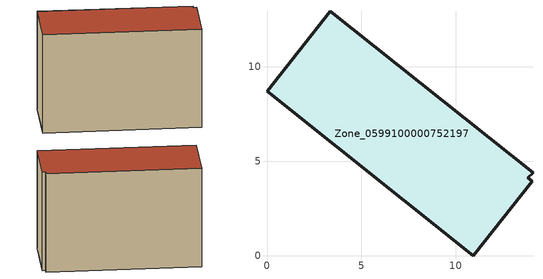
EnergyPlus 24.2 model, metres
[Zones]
Zone_0599100000752197
 floor ground (C_G): 0,8.71 3.36,12.94 14.1,4.38 13.83,4.12 14.06,3.94 10.93,0 z0.54
 wall outside (C_F): 3.36,12.94 0,8.71 10.93,0 14.06,3.94 13.83,4.12 14.1,4.38 3.36,12.94 z0.54:9.84
 roof outside (C_R): 10.93,0 14.06,3.94 13.83,4.12 14.1,4.38 3.36,12.94 0,8.71 z9.84
[BUILDING]
Pand.0599100000752197: North Axis=0; Terrain=City; Loads Convergence Tolerance Value=0.04; Temperature Convergence Tolerance Value=0.4; Solar Distribution=FullExterior; Maximum Number of Warmup Days=25; Minimum Number of Warmup Days=1
[Site:Location]
Rotterdam.The.Hague.AP_ZH_NLD Design_Conditions: Latitude=51.96; Longitude=4.45; Time Zone=1; Elevation=-4.5
[SITE:GROUNDTEMPERATURE:BUILDINGSURFACE]
18, 18, 18, 18, 18, 18, 18, 18, 18, 18, 18, 18
[MATERIAL] Thermal Absorptance=0.9; Solar Absorptance=0.7; Visible Absorptance=0.7
Name | Roughness | Thickness | Conductivity | Density | Specific Heat
G.TI.2006-2014 | MediumSmooth | 0.15 | 0.06 | 540 | 1210
F.TI.2006-2014 | Rough | 0.3 | 0.12 | 1920 | 840
R.TI.2006-2014 | MediumRough | 0.2 | 0.08 | 1500 | 1000
[CONSTRUCTION]
C_G: G.TI.2006-2014
C_F: F.TI.2006-2014
C_R: R.TI.2006-2014
[ZONE]
Zone_0599100000752197: Type=1; Multiplier=1; Ceiling Height=Autocalculate; Volume=Autocalculate; Floor Area=autocalculate; Part of Total Floor Area=Yes
[ZONEINFILTRATION:DESIGNFLOWRATE]
Infil_Zone_0599100000752197: Zone or ZoneList or Space or SpaceList=Zone_0599100000752197; Schedule=AlwaysOn; Design Flow Rate Calculation Method=Flow/Area; Flow Rate per Floor Area=0.0015; Constant Term Coefficient=1; Temperature Term Coefficient=0; Velocity Term Coefficient=0; Velocity Squared Term Coefficient=0
[HVACTEMPLATE:ZONE:IDEALLOADSAIRSYSTEM]
Zone_0599100000752197: Maximum Heating Supply Air Temperature=50; Minimum Cooling Supply Air Temperature=13; Maximum Heating Supply Air Humidity Ratio=0.0156; Minimum Cooling Supply Air Humidity Ratio=0.0077; Heating Limit=NoLimit; Cooling Limit=NoLimit; Dehumidification Control Type=ConstantSensibleHeatRatio; Cooling Sensible Heat Ratio=0.7; Dehumidification Setpoint=60; Humidification Control Type=None; Humidification Setpoint=30; Outdoor Air Method=None; Outdoor Air Flow Rate per Person=0.00944; Outdoor Air Flow Rate per Zone Floor Area=0; Outdoor Air Flow Rate per Zone=0; Demand Controlled Ventilation Type=None; Outdoor Air Economizer Type=NoEconomizer; Heat Recovery Type=None; Sensible Heat Recovery Effectiveness=0.7; Latent Heat Recovery Effectiveness=0.65
[ZONECONTROL:THERMOSTAT]
ThermostatControl_Zone_0599100000752197: Zone or ZoneList=Zone_0599100000752197; Control Type Schedule=DualSetpointControlType; Control 1=Thermostat_Zone_0599100000752197; Temperature Difference Between Cutout And Setpoint=0
[THERMOSTATSETPOINT:DUALSETPOINT]
Thermostat_Zone_0599100000752197: Heating Setpoint Temperature Schedule=HeatingSetpoint_Zone_0599100000752197; Cooling Setpoint Temperature Schedule=CoolingSetpoint_Zone_0599100000752197
[SCHEDULE:COMPACT]
HeatingSetpoint_Zone_0599100000752197: Through: 12/31, For: AllDays, Until: 24:00, 21
CoolingSetpoint_Zone_0599100000752197: Through: 12/31, For: AllDays, Until: 24:00, 24
DualSetpointControlType: Through: 12/31, For: AllDays, Until: 24:00, 4
AlwaysOn: Through: 12/31, For: AllDays, Until: 24:00, 1
